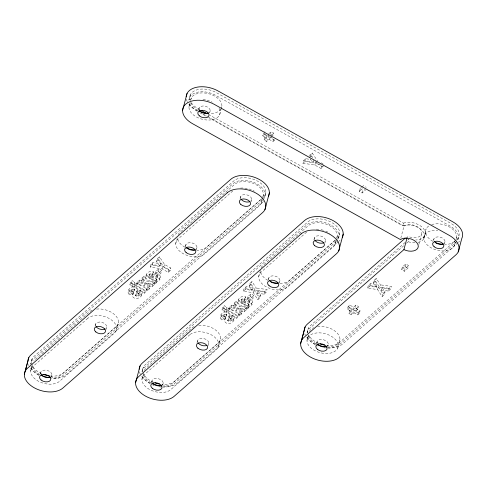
<?xml version="1.0" encoding="UTF-8"?>
<svg xmlns="http://www.w3.org/2000/svg" width="487" height="487" viewBox="0 0 487 487"><rect width="100%" height="100%" fill="white"/><g stroke="black" fill="none" stroke-linecap="round" stroke-linejoin="round"><path stroke-width="0.37" stroke-dasharray="2.44 1.83" d="M155.548 281.851C158.433 282.576 161.696 278.734 158.038 277.146C155.286 275.332 152.407 277.395 149.868 278.491L148.815 277.712L148.827 276.908L149.984 276.05L151.755 276.184L152.881 274.528L153.6 271.831C149.667 269.895 145.126 273.517 145.692 277.791C147.707 280.993 152.328 281.316 154.756 284.225L156.485 282.704L157.204 280.007L156.467 279.331A5.777 3.555 14.9 0 1 156.266 279.154L155.548 281.851A5.777 3.555 14.9 0 0 155.749 282.034L156.485 282.704M146.398 274.431C147.317 278.394 153.113 278.394 155.475 281.523L154.756 284.225M247.713 306.92C250.598 307.644 253.861 303.803 250.202 302.214C247.451 300.394 244.571 302.464 242.033 303.559L240.98 302.78L240.992 301.97L242.149 301.112L243.92 301.252L245.046 299.596L245.765 296.9C241.832 294.964 237.291 298.586 237.857 302.859C239.872 306.061 244.486 306.384 246.921 309.294L248.65 307.772L249.368 305.075L248.632 304.399A5.771 3.549 14.9 0 1 248.431 304.217L247.713 306.92A5.771 3.549 14.9 0 0 247.913 307.102L248.65 307.772M238.563 299.499C239.482 303.462 245.278 303.462 247.639 306.591L246.921 309.294M138.935 295.201L138.162 293.801L138.88 291.098L141.066 289.802C146.307 294.964 135.721 302.482 132.324 296.102C131.094 293.643 135.849 290.203 133.852 288.535C131.593 288.474 129.999 292.157 131.484 293.734L129.341 294.909L128.136 292.93C127.15 287.397 135.861 284.219 137.845 289.479C139.124 291.695 133.822 295.311 136.5 296.62C139.045 296.954 140.84 292.644 138.88 291.098M231.1 320.269L230.321 318.869L231.039 316.166L233.23 314.87C238.466 320.032 227.886 327.55 224.489 321.17C223.186 318.748 228.08 315.229 226.017 313.604C223.758 313.543 222.163 317.226 223.649 318.802L221.506 319.971L220.301 317.999C219.314 312.465 228.026 309.288 230.004 314.547C231.282 316.757 225.986 320.379 228.665 321.682C231.203 322.023 233.005 317.707 231.039 316.166M156.759 279.8C156.37 277.164 153.149 278.649 151.713 279.52L152.431 276.817C159.876 271.265 157.971 284.938 151.713 279.52M248.924 304.868C248.534 302.232 245.308 303.718 243.877 304.588L244.596 301.885C252.029 296.327 250.141 310.012 243.877 304.588M141.632 295.414L141.583 294.16L140.347 292.498L141.066 289.802M233.79 320.483L233.748 319.228L232.512 317.567L233.23 314.87M153.6 271.831L152.474 273.481L150.702 273.347L149.546 274.205L149.533 275.015L150.586 275.794C154.02 272.33 163.279 273.493 159.669 279.976M245.765 296.9L244.638 298.549L242.867 298.415L241.71 299.274L241.698 300.083L242.751 300.856C246.178 297.399 255.444 298.561 251.834 305.045M131.691 289.887L132.202 291.031L131.484 293.734M223.856 314.955L224.367 316.1L223.649 318.802M133.176 292.139L133.042 293.405C134.814 296.924 141.066 296.443 142.35 292.717M225.341 317.207L225.207 318.474C226.979 321.992 233.23 321.511 234.509 317.786M137.663 290.301C134.649 292.991 137.638 295.749 139.653 292.504M229.821 315.369C226.814 318.06 229.803 320.817 231.818 317.573M128.988 289.613L128.976 290.745L130.059 292.206L129.341 294.909M221.153 314.681L221.141 315.813L222.224 317.274L221.506 319.971M136.944 293.004L137.127 292.176C135.964 288.365 129.603 288.736 128.27 292.316M229.103 318.072L229.286 317.244C228.129 313.433 221.768 313.805 220.434 317.384M32.136 358.785L30.693 364.246A17.727 10.915 14.9 0 1 33.274 359.132L233.048 183.636A17.727 10.915 14.9 0 1 256.454 183.593A17.727 10.915 14.9 0 1 263.15 199.56M31.357 368.556L32.124 365.676M30.705 371.033L32.428 364.556M40.299 374.272L40.914 371.934M51.385 377.017L51.957 374.862M95.032 326.187L95.647 323.855M105.922 329.656L106.69 326.777M116.016 331.057L118.39 322.096M129.81 284.938L130.528 282.235L132.275 280.701L134.893 282.162L134.175 284.858L132.427 286.393L129.81 284.938L131.557 283.397L132.275 280.701M132.427 286.393L133.146 283.696L134.893 282.162M133.876 287.202L134.595 284.505L136.342 282.965L147.044 288.931L146.325 291.634L144.578 293.168L133.876 287.202L135.623 285.668L136.342 282.965M132.458 294.842L133.718 292.303L134.57 289.114M136.865 284.578L137.584 281.882L139.635 280.074L143.811 280.634L143.093 283.337L138.917 282.777L136.865 284.578L144.17 285.437L147.354 290.727L149.503 288.84L150.221 286.137L148.249 283.111L152.924 283.769L154.969 281.967L147.074 280.993L144.17 276.092L142.04 277.967L141.321 280.664L143.093 283.337M138.917 282.777L139.635 280.074M135.648 295.646L136.366 292.949M190.387 94.648L188.944 100.103A17.727 10.915 14.9 0 1 215.418 95.215L450.232 226.114A17.727 10.915 14.9 0 1 455.942 242.307L339.116 344.936A17.727 10.915 14.9 0 1 328.335 348.193M188.956 106.897L190.107 102.574M190.758 100.097L191.336 97.936M141.321 280.664L143.452 278.789L144.17 276.092M144.17 285.437L144.889 282.74L137.584 281.882M150.173 267.046L150.891 264.344L153.015 262.481L160.96 263.887L160.241 266.59L152.297 265.178L150.173 267.046L162.098 268.879L168.295 272.33L170.133 270.717L170.852 268.02L164.636 264.551L159.419 256.85L157.264 258.749L156.546 261.446L160.241 266.59M154.969 281.967L154.251 284.67L146.356 283.69L147.074 280.993M148.718 277.176L149.436 274.473M144.578 293.168L145.296 290.471L147.044 288.931M152.297 265.178L153.015 262.481M149.503 288.84L147.531 285.808L148.249 283.111M149.868 278.491L150.586 275.794M147.354 290.727L148.072 288.024L150.221 286.137M151.755 276.184L152.474 273.481M154.738 274.522L155.456 271.819L158.89 268.806L161.721 270.382L161.002 273.079L157.569 276.099L154.738 274.522L158.172 271.502L158.89 268.806M156.546 261.446L158.701 259.553L159.419 256.85M198.55 110.129L199.171 107.797M147.531 285.808L152.206 286.466L152.924 283.769M157.569 276.099L158.287 273.402L161.721 270.382M162.098 268.879L162.816 266.176L150.891 264.344M170.133 270.717L163.918 267.253L164.636 264.551M209.635 112.881L210.214 110.719M175.746 243.616L177.28 237.857M168.295 272.33L169.013 269.634L170.852 268.02M142.113 371.873L143.379 367.095M141.942 379.343L143.671 372.865M219.534 114.999L221.068 109.234M221.147 108.918L221.914 106.038M185.34 246.854L185.955 244.517M151.39 383.123L152.157 380.244M196.383 249.782L196.998 247.445M162.579 385.503L163.2 383.166M197.004 343.055L197.771 340.176M240.073 198.775L240.688 196.438M263.972 133.42L267.168 135.203L266.45 137.9L262.615 135.763L263.333 133.061M262.615 135.763L264.204 134.363L264.922 131.66M208.192 345.435L208.807 343.098M269.104 139.379L272.939 141.516L273.657 138.819L269.822 136.677L269.104 139.379L266.706 141.48L264.057 140.006L264.776 137.304L267.168 135.203M266.706 141.48L267.424 138.783L269.822 136.677M264.204 134.363L268.045 136.5L268.58 134.479M221.969 310L222.687 307.303L224.44 305.769L227.058 307.224L226.339 309.927L224.592 311.461L221.969 310L223.722 308.466L224.44 305.769M251.115 201.697L251.73 199.366M270.431 134.4L271.149 131.703L273.804 133.182L273.085 135.879L271.095 134.771M224.592 311.461L225.311 308.764L227.058 307.224M271.235 135.952L270.693 137.979L274.534 140.116L275.07 138.095M226.041 312.27L226.759 309.574L228.506 308.034L239.208 313.999L238.49 316.702L236.737 318.236L226.041 312.27L227.788 310.736L228.506 308.034M224.623 319.91L225.883 317.372L226.735 314.176M218.133 347.377L220.514 338.416M229.03 309.647L229.748 306.95L231.8 305.142L235.97 305.702L235.251 308.399L231.082 307.845L229.03 309.647L236.335 310.505L239.519 315.789L241.668 313.908L242.386 311.205L240.414 308.18L245.089 308.831L247.134 307.035L239.239 306.055L236.335 301.161L234.198 303.036L233.48 305.733L235.251 308.399M231.082 307.845L231.8 305.142M227.813 320.714L228.531 318.011M261.056 203.639L262.59 197.88M262.858 196.839L263.43 194.678M233.48 305.733L235.617 303.858L236.335 301.161M264.441 197.746L265.884 192.292M236.335 310.505L237.053 307.802L229.748 306.95M247.134 307.035L246.416 309.738L238.52 308.758L239.239 306.055M243.354 291.22L244.072 288.523L246.203 286.648L252.741 287.714L252.023 290.416L245.485 289.345L243.354 291.22L253.362 292.724L257.842 299.7L260.058 297.746L260.776 295.049L257.696 290.422L256.978 293.125L260.058 297.746M240.882 302.244L241.601 299.542M236.737 318.236L237.455 315.533L239.208 313.999M241.668 313.908L239.695 310.876L240.414 308.18M245.485 289.345L246.203 286.648M242.033 303.559L242.751 300.856M239.519 315.789L240.237 313.092L242.386 311.205M243.92 301.252L244.638 298.549M252.023 290.416L249.107 286.161L249.825 283.464L251.98 281.571L256.217 287.994L255.498 290.69L266.322 292.249L267.04 289.552L256.217 287.994M246.903 299.59L247.621 296.887L251.055 293.868L253.885 295.451L253.167 298.147L249.734 301.167L246.903 299.59L250.336 296.571L251.055 293.868M249.107 286.161L251.262 284.274L251.98 281.571M239.695 310.876L244.371 311.534L245.089 308.831M249.734 301.167L250.452 298.464L253.885 295.451M253.362 292.724L254.08 290.027L244.072 288.523M258.707 276.768L260.429 270.291M257.842 299.7L258.56 296.997L260.776 295.049M256.978 293.125L264.112 294.191L264.831 291.488L267.04 289.552M268.3 280.007L268.921 277.669M323.417 164.868L322.881 166.895L321.043 168.502L314.846 165.05L302.92 163.218L303.638 160.521L305.763 158.652L310.816 159.553M302.92 163.218L305.045 161.355L305.763 158.652M309.653 156.272L310.012 154.921L312.173 153.021L317.384 160.728M309.294 157.618L311.455 155.724L312.173 153.021M279.343 282.929L279.964 280.597M305.045 161.355L312.989 162.761L313.707 160.065M314.846 165.05L315.564 162.354L303.638 160.521M322.881 166.895L316.666 163.425L317.201 161.404M321.043 168.502L321.761 165.805L315.564 162.354M313.914 239.939L314.529 237.601M324.999 242.684L325.572 240.529M307.175 332.907L308.435 328.122M307.656 337.893L308.234 335.732M307.005 340.37L308.35 335.33M334.898 244.803L336.505 238.721M336.7 238.003L337.272 235.842M338.282 238.916L339.725 233.462M316.453 344.151L317.22 341.271M364.386 189.34L365.518 189.973L362.084 192.992L359.254 191.415L359.972 188.713L361.439 187.422M362.084 192.992L362.803 190.289L363.783 189.431M327.453 347.249L328.262 344.199M348.144 306.457L351.979 308.594L351.261 311.29L347.426 309.154L348.144 306.457L349.733 305.057L353.574 307.194L355.96 305.093L358.609 306.573L357.89 309.269L355.504 311.37L359.339 313.512L360.057 310.809L356.222 308.673L355.504 311.37M337.582 348.473A15.955 9.819 14.9 0 0 319.028 332.84A15.955 9.819 14.9 0 0 311.254 348.229A15.955 9.819 14.9 0 0 337.582 348.473L339.963 339.512M347.426 309.154L349.015 307.754L349.733 305.057M360.057 310.809L358.469 312.21L354.627 310.073L353.909 312.77L351.517 314.876L348.862 313.397L349.581 310.7L351.979 308.594M351.517 314.876L352.235 312.173L354.627 310.073M349.015 307.754L352.856 309.896L353.574 307.194M352.856 309.896L355.242 307.796L355.96 305.093M353.909 312.77L357.75 314.912L358.469 312.21M367.618 288.085L368.336 285.388L370.473 283.513L377.011 284.578L376.293 287.281L369.755 286.21L367.618 288.085L377.626 289.588L382.106 296.565L384.328 294.611L385.047 291.914L381.96 287.287L381.242 289.99L384.328 294.611M369.755 286.21L370.473 283.513M376.293 287.281L373.377 283.026L374.095 280.329L376.244 278.436L380.481 284.858L379.763 287.555L390.586 289.114L391.304 286.411L380.481 284.858M373.377 283.026L375.526 281.139L376.244 278.436M377.626 289.588L378.344 286.892L368.336 285.388M382.106 296.565L382.825 293.862L385.047 291.914M418.089 242.343A13.673 8.419 14.9 0 0 422.205 230.68A13.673 8.419 14.9 0 0 402.749 225.846L403.467 223.143L209.83 115.194M400.801 238.143L404.015 226.065L209.355 117.55M381.242 289.99L388.376 291.056L389.095 288.353L391.304 286.411M406.572 243.263L408.283 241.759L409.001 239.062L407.856 240.067M401.617 269.707L402.335 267.004L405.768 263.991L408.599 265.567L407.881 268.264L404.447 271.283L401.617 269.707L405.05 266.687L405.768 263.991M404.447 271.283L405.166 268.587L408.599 265.567M418.869 244.352L421.517 234.405M423.769 237.796L426.143 228.841M424.134 238.259L424.853 235.562M433.6 240.14L433.984 238.697M444.406 243.957L445.021 241.625M454.998 243.421L455.382 241.978M456.149 239.099L456.727 236.938M454.347 245.898L455.308 242.301M457.762 239.951L458.48 237.248M133.718 292.303C134.205 290.465 131.155 291.329 130.973 292.584M225.883 317.372C226.37 315.533 223.314 316.398 223.137 317.652M145.68 277.127C146.745 274.358 150.276 273.347 152.881 274.528M237.845 302.196C238.91 299.426 242.441 298.409 245.046 299.596M157.478 277.097C156.26 278.795 153.807 277.785 152.431 276.817M249.642 302.165C248.425 303.858 245.972 302.847 244.596 301.885M160.387 277.273L159.079 278.582L156.266 279.154M252.552 302.342L251.243 303.644L248.431 304.217M268.763 133.803L271.149 131.703M264.057 140.006L266.45 137.9M268.045 136.5L269.001 135.66M271.411 135.276L273.804 133.182M272.939 141.516L274.534 140.116M232.804 190.941L178.072 239.02A15.955 9.819 14.9 0 0 183.149 253.642A15.955 9.819 14.9 0 0 204.65 253.837L259.382 205.757A15.955 9.819 14.9 0 0 261.501 199.159M155.475 281.523L157.204 280.007M152.206 286.466L154.251 284.67M261.111 199.28L206.378 247.359A15.955 9.819 14.9 0 1 196.681 250.288M262.584 200.102L62.811 375.599A17.727 10.915 14.9 0 1 52.036 378.856M263.406 201.557L66.482 374.546A21.27 13.094 14.9 0 1 51.549 378.369M306.646 232.104L261.032 272.172A15.955 9.819 14.9 0 0 266.115 286.794A15.955 9.819 14.9 0 0 287.616 286.989L333.224 246.921A15.955 9.819 14.9 0 0 335.135 239.653M361.932 186.99L363.405 185.693L366.236 187.276M359.254 191.415L362.687 188.396M247.639 306.591L249.368 305.075M244.371 311.534L246.416 309.738M264.112 294.191L266.322 292.249M334.946 240.444L289.339 280.512A15.955 9.819 14.9 0 1 279.641 283.44M335.433 240.067L174.772 381.205A17.727 10.915 14.9 0 1 161.757 384.346M336.426 241.266L174.054 383.908A17.727 10.915 14.9 0 1 163.279 387.165M338.386 241.716L177.725 382.855A21.27 13.094 14.9 0 1 163.462 386.721M338.958 241.211L340.096 240.213M405.007 242.569L310.298 325.773A17.727 10.915 14.9 0 0 307.796 332.347M403.717 245.771L309.58 328.469A17.727 10.915 14.9 0 0 307.066 332.864M348.862 313.397L351.261 311.29M356.222 308.673L358.609 306.573M357.75 314.912L359.339 313.512M388.376 291.056L390.586 289.114M456.088 240.109L339.835 342.233A17.727 10.915 14.9 0 1 326.82 345.374M457.908 242.751L342.787 343.883A21.27 13.094 14.9 0 1 327.848 347.706M458.48 242.246L459.618 241.248M138.162 293.801L140.347 292.498M230.321 318.869L232.512 317.567M130.059 292.206L132.202 291.031M222.224 317.274L224.367 316.1M381.96 287.287L389.095 288.353M257.696 290.422L264.831 291.488M321.11 162.804L322.978 163.845M359.972 188.713L362.803 190.289M264.776 137.304L267.424 138.783M199.883 109.648L197.892 108.54A17.727 10.915 14.9 0 1 190.953 102.173M197.399 110.884L196.066 110.141A21.27 13.094 14.9 0 1 187.544 102.142M202.714 113.848L206.701 116.07M199.828 112.716L207.785 117.154M208.448 117.525L402.749 225.846M405.05 266.687L407.881 268.264M402.335 267.004L405.166 268.587M355.242 307.796L357.89 309.269M349.581 310.7L352.235 312.173M250.336 296.571L253.167 298.147M247.621 296.887L250.452 298.464M162.816 266.176L169.013 269.634M222.687 307.303L225.311 308.764M226.759 309.574L237.455 315.533M158.172 271.502L161.002 273.079M223.722 308.466L226.339 309.927M227.788 310.736L238.49 316.702M155.456 271.819L158.287 273.402M130.528 282.235L133.146 283.696M134.595 284.505L145.296 290.471M131.557 283.397L134.175 284.858M135.623 285.668L146.325 291.634M310.012 154.921L312.064 157.776M310.116 158.762L312.989 162.761M157.264 258.749L160.96 263.887M374.095 280.329L377.011 284.578M249.825 283.464L252.741 287.714M311.455 155.724L313.056 158.092M315.46 161.647L316.666 163.425M158.701 259.553L163.918 267.253M234.198 303.036L235.97 305.702M142.04 277.967L143.811 280.634M375.526 281.139L379.763 287.555M251.262 284.274L255.498 290.69M378.344 286.892L382.825 293.862M254.08 290.027L258.56 296.997M237.053 307.802L240.237 313.092M144.889 282.74L148.072 288.024M235.617 303.858L238.52 308.758M143.452 278.789L146.356 283.69M317.134 343.134A5.759 3.549 14.9 0 1 323.526 339.749A5.759 3.549 14.9 0 1 327.422 345.855M199.086 109.654A5.759 3.549 14.9 0 1 205.477 106.276A5.759 3.549 14.9 0 1 209.373 112.381M219.028 108.224A15.955 9.819 14.9 0 1 203.292 119.498A15.955 9.819 14.9 0 1 191.281 102.294M202.994 99.476A15.955 9.819 14.9 0 1 212.198 102.179M433.893 240.56A5.759 3.549 14.9 0 1 440.285 237.181A5.759 3.549 14.9 0 1 444.187 243.287M454.59 240.748A15.955 9.819 14.9 0 1 442.312 250.933A15.955 9.819 14.9 0 1 423.927 239.567A15.955 9.819 14.9 0 1 437.807 230.375M454.401 241.54A15.955 9.819 14.9 0 1 444.704 244.468M432.9 241.339A15.955 9.819 14.9 0 1 429.004 225.84M431.64 224.629A15.955 9.819 14.9 0 1 450 227.313A15.955 9.819 14.9 0 1 456.069 239.421M220.934 109.082A15.955 9.819 14.9 0 1 209.891 113.568M198.087 110.439A15.955 9.819 14.9 0 1 190.685 101.071M190.679 100.413A15.955 9.819 14.9 0 1 208.795 93.729A15.955 9.819 14.9 0 1 221.262 108.516M317.542 326.576A15.955 9.819 14.9 0 1 339.068 335.713A15.955 9.819 14.9 0 1 327.94 347.042M316.136 343.913A15.955 9.819 14.9 0 1 308.728 333.893M309.385 331.41A15.955 9.819 14.9 0 1 313.634 327.678M197.174 111.243A17.727 10.915 14.9 0 1 189.406 103.074M325.34 347.986A17.727 10.915 14.9 0 1 323.831 347.761M317.932 346.026A17.727 10.915 14.9 0 1 315.874 345.064M315.223 344.717A17.727 10.915 14.9 0 1 307.455 336.547M414.991 242.709A13.673 8.419 14.9 0 1 408.283 241.759M318.65 343.329A17.727 10.915 14.9 0 1 308.679 335.05M456.66 239.604A17.727 10.915 14.9 0 0 450.95 223.417L216.137 92.512A17.727 10.915 14.9 0 0 196.864 89.852A17.727 10.915 14.9 0 0 190.125 100.371M403.467 223.143A13.673 8.419 14.9 0 1 423.806 229.048A13.673 8.419 14.9 0 1 415.709 240.012M187.239 101.54A21.27 13.094 14.9 0 1 186.357 98.904M404.015 226.065A10.13 6.234 14.9 0 1 417.42 226.717A10.13 6.234 14.9 0 1 420.549 235.726A10.13 6.234 14.9 0 1 407.509 236.128M315.296 344.242A21.27 13.094 14.9 0 1 305.593 335.616M305.288 335.013A21.27 13.094 14.9 0 1 304.795 333.814M38.923 375.38A17.727 10.915 14.9 0 1 31.15 367.21M263.041 196.571A15.955 9.819 14.9 0 0 253.757 183.544A15.955 9.819 14.9 0 0 234.527 184.457L179.794 232.543A15.955 9.819 14.9 0 0 178.12 234.661M184.877 247.165A15.955 9.819 14.9 0 1 177.475 237.796M96.596 309.081A15.955 9.819 14.9 0 1 114.603 314.632A15.955 9.819 14.9 0 1 116.07 326.692L61.338 374.777A15.955 9.819 14.9 0 1 51.634 377.705M92.061 310.262A15.955 9.819 14.9 0 0 89.486 311.875L34.754 359.954A15.955 9.819 14.9 0 0 33.798 360.958M39.837 374.576A15.955 9.819 14.9 0 1 32.434 365.207M185.87 246.379A5.759 3.549 14.9 0 1 192.262 243.001A5.759 3.549 14.9 0 1 196.164 249.107M240.602 198.294A5.759 3.549 14.9 0 1 246.994 194.916A5.759 3.549 14.9 0 1 250.896 201.021M240.548 188.079A15.955 9.819 14.9 0 1 254.305 191.135M95.562 325.712A5.759 3.549 14.9 0 1 101.953 322.333A5.759 3.549 14.9 0 1 105.849 328.439M40.829 373.797A5.759 3.549 14.9 0 1 47.221 370.412A5.759 3.549 14.9 0 1 51.117 376.518M50.514 376.037A17.727 10.915 14.9 0 0 63.529 372.896L263.303 197.399A17.727 10.915 14.9 0 0 257.66 181.152A17.727 10.915 14.9 0 0 233.766 180.939L33.993 356.435A17.727 10.915 14.9 0 0 31.868 364.513M41.645 373.687A17.727 10.915 14.9 0 1 32.379 365.713M38.99 374.905A21.27 13.094 14.9 0 1 29.287 366.279M28.983 365.676A21.27 13.094 14.9 0 1 28.489 364.477M161.039 387.043A17.727 10.915 14.9 0 1 158.768 386.733M154.294 385.546A17.727 10.915 14.9 0 1 150.812 384.036M150.16 383.689A17.727 10.915 14.9 0 1 142.393 375.52M142.003 371.837A17.727 10.915 14.9 0 1 144.517 367.442L306.926 224.769A17.727 10.915 14.9 0 1 330.32 224.769A17.727 10.915 14.9 0 1 336.986 240.724M198.714 325.401A15.955 9.819 14.9 0 1 216.721 330.953A15.955 9.819 14.9 0 1 218.188 343.018L172.575 383.086A15.955 9.819 14.9 0 1 162.877 386.014M194.179 326.582A15.955 9.819 14.9 0 0 191.604 328.195L145.997 368.263A15.955 9.819 14.9 0 0 144.322 370.382M151.073 382.885A15.955 9.819 14.9 0 1 143.671 373.517M267.838 280.311A15.955 9.819 14.9 0 1 260.435 270.942M261.087 267.807A15.955 9.819 14.9 0 1 262.755 265.689L308.368 225.621A15.955 9.819 14.9 0 1 327.593 224.708A15.955 9.819 14.9 0 1 336.882 237.735M314.444 239.464A5.759 3.549 14.9 0 1 320.836 236.079A5.759 3.549 14.9 0 1 324.732 242.185M268.836 279.532A5.759 3.549 14.9 0 1 275.228 276.147A5.759 3.549 14.9 0 1 279.124 282.253M316.343 229.17A15.955 9.819 14.9 0 1 320.397 229.56M321.073 229.694A15.955 9.819 14.9 0 1 324.421 230.625M325.706 231.124A15.955 9.819 14.9 0 1 329.809 233.328M197.679 342.032A5.759 3.549 14.9 0 1 203.341 338.489A5.759 3.549 14.9 0 1 208.576 343.999M152.072 382.1A5.759 3.549 14.9 0 1 158.464 378.722A5.759 3.549 14.9 0 1 162.36 384.827M337.144 238.563A17.727 10.915 14.9 0 0 331.525 222.334A17.727 10.915 14.9 0 0 307.644 222.072L145.236 364.739A17.727 10.915 14.9 0 0 142.734 371.319M153.588 382.295A17.727 10.915 14.9 0 1 143.616 374.022M150.233 383.214A21.27 13.094 14.9 0 1 140.53 374.588M140.226 373.986A21.27 13.094 14.9 0 1 139.343 371.35M87.763 318.352L33.031 366.437A15.955 9.819 14.9 0 0 38.108 381.059A15.955 9.819 14.9 0 0 59.609 381.254L114.342 333.175A15.955 9.819 14.9 0 0 109.265 318.553A15.955 9.819 14.9 0 0 87.763 318.352M189.881 334.679L144.268 374.747A15.955 9.819 14.9 0 0 149.351 389.369A15.955 9.819 14.9 0 0 170.852 389.563L216.465 349.496A15.955 9.819 14.9 0 0 211.382 334.873A15.955 9.819 14.9 0 0 189.881 334.679"/><path stroke-width="0.73" d="M25.221 371.112L28.812 357.61M24.35 374.418L27.942 360.916A21.27 13.094 14.9 0 1 31.04 354.786L230.814 179.289A21.27 13.094 14.9 0 1 257.075 178.345A21.27 13.094 14.9 0 1 268.489 196.224M182.601 110.275L187.063 93.474M135.593 382.727L140.055 365.92M264.898 209.72L269.36 192.919M301.52 340.45L305.112 326.947M300.649 343.755L304.241 330.253A21.27 13.094 14.9 0 1 307.34 324.123L405.233 238.131M338.733 250.89L343.195 234.089M403.918 249.624A10.13 6.234 14.9 0 0 416.957 249.222A10.13 6.234 14.9 0 0 413.828 240.213A10.13 6.234 14.9 0 0 400.424 239.567L192.475 123.643A21.27 13.094 14.9 0 1 185.699 104.145A21.27 13.094 14.9 0 1 214.371 104.407L449.184 235.312A21.27 13.094 14.9 0 1 456.027 254.744L339.196 357.379A21.27 13.094 14.9 0 1 310.523 357.117A21.27 13.094 14.9 0 1 303.748 337.625L403.918 249.624L407.132 237.546M458.218 251.919L461.81 238.417A21.27 13.094 14.9 0 0 452.776 221.81L217.963 90.911A21.27 13.094 14.9 0 0 186.192 96.779M201.21 110.391L207.176 113.715M326.491 346.44A5.759 3.549 14.9 0 1 317.652 344.102M208.442 112.966A5.759 3.549 14.9 0 1 199.603 110.622M443.255 243.865A5.759 3.549 14.9 0 1 434.416 241.528M442.689 244.364A15.955 9.819 14.9 0 1 435.335 242.52M207.876 113.459A15.955 9.819 14.9 0 1 199.274 111.054M326.607 346.994A15.955 9.819 14.9 0 1 317.944 344.82M324.549 345.058A17.727 10.915 14.9 0 1 320.075 343.877M194.666 250.184A15.955 9.819 14.9 0 1 186.064 247.78M50.301 377.656A15.955 9.819 14.9 0 1 41.639 375.483M195.232 249.685A5.759 3.549 14.9 0 1 186.393 247.347M249.965 201.606A5.759 3.549 14.9 0 1 241.126 199.268M104.924 329.023A5.759 3.549 14.9 0 1 96.085 326.68M50.191 377.102A5.759 3.549 14.9 0 1 41.352 374.765M49.759 375.952A17.727 10.915 14.9 0 1 43.775 374.54M161.544 385.96A15.955 9.819 14.9 0 1 152.881 383.793M277.627 283.331A15.955 9.819 14.9 0 1 270.273 281.492M323.8 242.77A5.759 3.549 14.9 0 1 314.967 240.432M278.193 282.837A5.759 3.549 14.9 0 1 269.354 280.5M207.042 345.344A5.759 3.549 14.9 0 1 198.203 343.006M161.428 385.412A5.759 3.549 14.9 0 1 152.595 383.068M159.486 384.03A17.727 10.915 14.9 0 1 155.012 382.843M342.324 237.388A21.27 13.094 14.9 0 0 330.947 219.527A21.27 13.094 14.9 0 0 304.692 220.422L142.283 363.095A21.27 13.094 14.9 0 0 139.185 369.225M227.222 192.791L27.449 368.288A21.27 13.094 14.9 0 0 34.224 387.78A21.27 13.094 14.9 0 0 62.89 388.042L262.663 212.545A21.27 13.094 14.9 0 0 255.888 193.053A21.27 13.094 14.9 0 0 227.222 192.791M301.1 233.918L138.692 376.591A21.27 13.094 14.9 0 0 145.467 396.089A21.27 13.094 14.9 0 0 174.133 396.351L336.505 253.709A21.27 13.094 14.9 0 0 329.76 234.229A21.27 13.094 14.9 0 0 301.1 233.918M317.366 349.325A5.759 3.549 14.9 0 0 326.874 349.41A5.759 3.549 14.9 0 0 320.172 343.767A5.759 3.549 14.9 0 0 317.366 349.325M199.317 115.851A5.759 3.549 14.9 0 0 208.826 115.936A5.759 3.549 14.9 0 0 202.123 110.293A5.759 3.549 14.9 0 0 199.317 115.851M434.13 246.751A5.759 3.549 14.9 0 0 443.639 246.836A5.759 3.549 14.9 0 0 436.936 241.193A5.759 3.549 14.9 0 0 434.13 246.751M186.107 252.57A5.759 3.549 14.9 0 0 195.616 252.662A5.759 3.549 14.9 0 0 188.913 247.012A5.759 3.549 14.9 0 0 186.107 252.57M240.84 204.491A5.759 3.549 14.9 0 0 250.348 204.577A5.759 3.549 14.9 0 0 243.646 198.933A5.759 3.549 14.9 0 0 240.84 204.491M95.799 331.909A5.759 3.549 14.9 0 0 105.308 331.994A5.759 3.549 14.9 0 0 98.605 326.351A5.759 3.549 14.9 0 0 95.799 331.909M41.066 379.988A5.759 3.549 14.9 0 0 50.575 380.073A5.759 3.549 14.9 0 0 43.873 374.43A5.759 3.549 14.9 0 0 41.066 379.988M314.681 245.655A5.759 3.549 14.9 0 0 324.19 245.74A5.759 3.549 14.9 0 0 317.487 240.097A5.759 3.549 14.9 0 0 314.681 245.655M269.067 285.723A5.759 3.549 14.9 0 0 278.576 285.808A5.759 3.549 14.9 0 0 271.874 280.165A5.759 3.549 14.9 0 0 269.067 285.723M197.917 348.229A5.759 3.549 14.9 0 0 207.425 348.315A5.759 3.549 14.9 0 0 200.723 342.671A5.759 3.549 14.9 0 0 197.917 348.229M152.303 388.297A5.759 3.549 14.9 0 0 161.812 388.382A5.759 3.549 14.9 0 0 155.116 382.739A5.759 3.549 14.9 0 0 152.303 388.297"/></g></svg>
